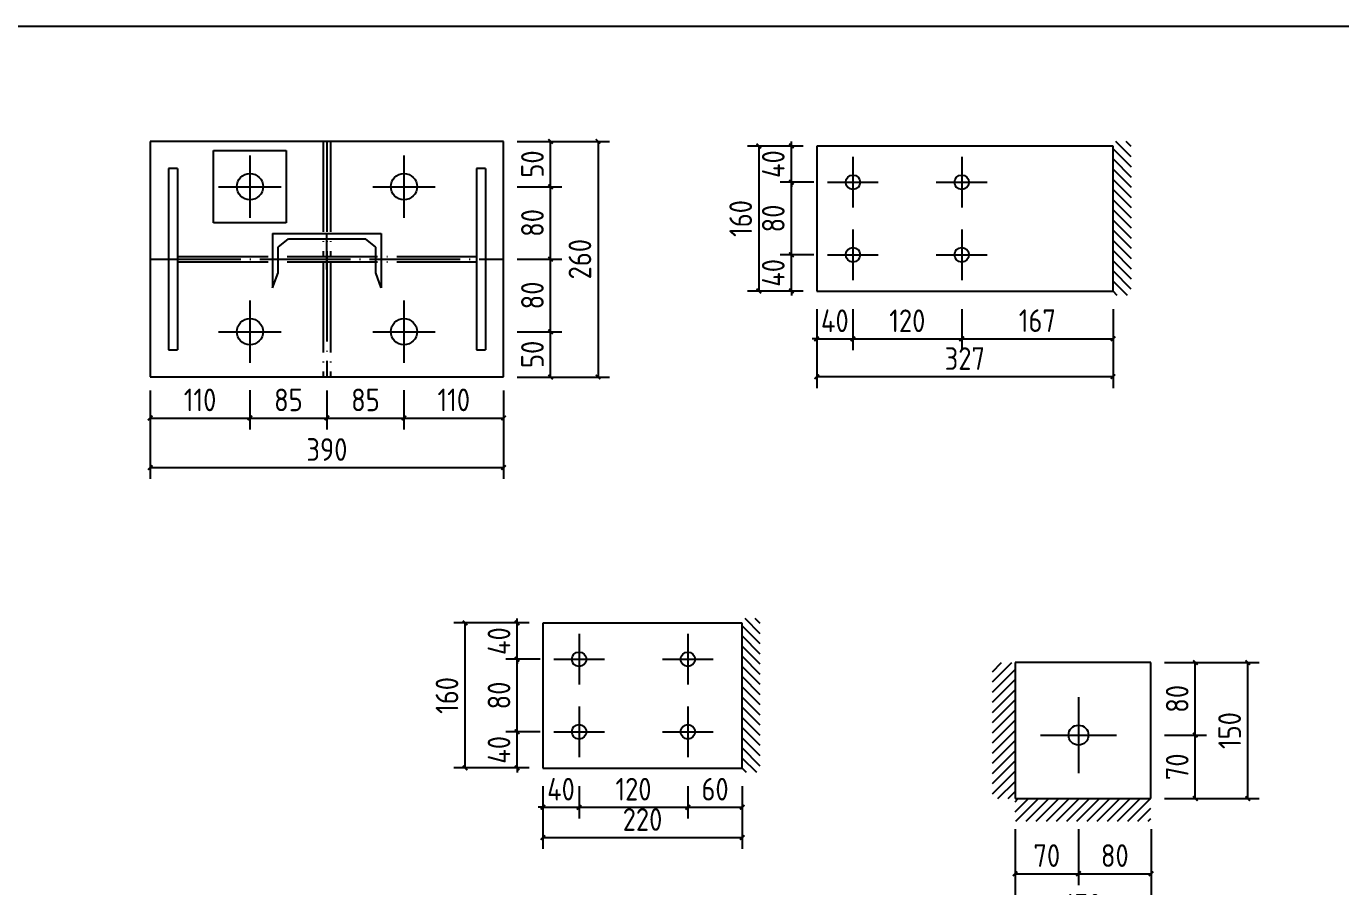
# Model space of a CAD drawing. Extents: x 810015 to 1451442, y -271755 to 145013.
# Drawn here: x 857057 to 886068, y 44864 to 63852 of the extents above; entities that cross this region are included whole.
import ezdxf

# ---------------------------------------------------------------- set-up
doc = ezdxf.new("R2010")
doc.units = 0
doc.header["$LTSCALE"] = 1000
doc.header["$MEASUREMENT"] = 0
doc.linetypes.add('DOTE', pattern=[2.42, 2, -0.2, 0.02, -0.2])
doc.styles.get("Standard").update_dxf_attribs({"font": 'gbenor.shx', "bigfont": 'gbcbig.shx'})
doc.dimstyles.get("Standard").update_dxf_attribs({"dimscale": 100, "dimtxt": 2.5, "dimasz": 1, "dimexe": 2.5, "dimexo": 3, "dimgap": 1.5, "dimtad": 1, "dimdec": 0, "dimzin": 0, "dimdsep": 46, "dimtxsty": 'Standard', "dimblk": 'ARCHTICK', "dimcen": 0.09, "dimadec": 0, "dimazin": 0, "dimtfac": 1, "dimtdec": 0, "dimtix": 1, "dimtmove": 2, "dimatfit": 3, "dimfxl": 1, "dimtolj": 1, "dimtzin": 0, "dimarcsym": 0})

# ---------------------------------------------------------------- blocks, each defined once
blk = doc.blocks.new('_ArchTick')
at = {"color": 0, "linetype": 'ByBlock', "const_width": 0.4}
blk.add_lwpolyline([(-0.5, -0.5), (0.5, 0.5)], dxfattribs=at)
blk = doc.blocks.new('*D981')
at = {"color": 0, "lineweight": -2}
for p, q in [((859792, 55812), (859792, 54957)), ((861992, 55812), (861992, 54957)), ((859792, 55207), (861992, 55207))]:
    blk.add_line(p, q, dxfattribs=at)
at = {"layer": 'Defpoints', "color": 0}
for p in [(859792, 56112), (861992, 56112), (861992, 55207)]:
    blk.add_point(p, dxfattribs=at)
at = {"color": 0, "lineweight": -2, "xscale": 100, "yscale": 100, "zscale": 100, "rotation": 180}
blk.add_blockref('_ArchTick', (859792, 55207), dxfattribs=at)
at = {"color": 0, "lineweight": -2, "xscale": 100, "yscale": 100, "zscale": 100}
blk.add_blockref('_ArchTick', (861992, 55207), dxfattribs=at)
at = {"color": 0, "insert": (860892, 55607), "char_height": 500, "attachment_point": 5}
blk.add_mtext('\\A1;110', dxfattribs=at)
blk = doc.blocks.new('*D982')
at = {"color": 0, "lineweight": -2}
for p, q in [((861992, 55822), (861992, 54957)), ((863692, 55812), (863692, 54957)), ((861992, 55207), (863692, 55207))]:
    blk.add_line(p, q, dxfattribs=at)
at = {"layer": 'Defpoints', "color": 0}
for p in [(861992, 56122), (863692, 56112), (863692, 55207)]:
    blk.add_point(p, dxfattribs=at)
at = {"color": 0, "lineweight": -2, "xscale": 100, "yscale": 100, "zscale": 100, "rotation": 180}
blk.add_blockref('_ArchTick', (861992, 55207), dxfattribs=at)
at = {"color": 0, "lineweight": -2, "xscale": 100, "yscale": 100, "zscale": 100}
blk.add_blockref('_ArchTick', (863692, 55207), dxfattribs=at)
at = {"color": 0, "insert": (862842, 55607), "char_height": 500, "attachment_point": 5}
blk.add_mtext('\\A1;85', dxfattribs=at)
blk = doc.blocks.new('*D983')
at = {"color": 0, "lineweight": -2}
for p, q in [((863692, 55812), (863692, 54957)), ((865392, 55822), (865392, 54957)), ((863692, 55207), (865392, 55207))]:
    blk.add_line(p, q, dxfattribs=at)
at = {"layer": 'Defpoints', "color": 0}
for p in [(863692, 56112), (865392, 56122), (865392, 55207)]:
    blk.add_point(p, dxfattribs=at)
at = {"color": 0, "lineweight": -2, "xscale": 100, "yscale": 100, "zscale": 100, "rotation": 180}
blk.add_blockref('_ArchTick', (863692, 55207), dxfattribs=at)
at = {"color": 0, "lineweight": -2, "xscale": 100, "yscale": 100, "zscale": 100}
blk.add_blockref('_ArchTick', (865392, 55207), dxfattribs=at)
at = {"color": 0, "insert": (864542, 55607), "char_height": 500, "attachment_point": 5}
blk.add_mtext('\\A1;85', dxfattribs=at)
blk = doc.blocks.new('*D984')
at = {"color": 0, "lineweight": -2}
for p, q in [((865392, 55812), (865392, 54957)), ((867592, 55812), (867592, 54957)), ((865392, 55207), (867592, 55207))]:
    blk.add_line(p, q, dxfattribs=at)
at = {"layer": 'Defpoints', "color": 0}
for p in [(865392, 56112), (867592, 56112), (867592, 55207)]:
    blk.add_point(p, dxfattribs=at)
at = {"color": 0, "lineweight": -2, "xscale": 100, "yscale": 100, "zscale": 100, "rotation": 180}
blk.add_blockref('_ArchTick', (865392, 55207), dxfattribs=at)
at = {"color": 0, "lineweight": -2, "xscale": 100, "yscale": 100, "zscale": 100}
blk.add_blockref('_ArchTick', (867592, 55207), dxfattribs=at)
at = {"color": 0, "insert": (866492, 55607), "char_height": 500, "attachment_point": 5}
blk.add_mtext('\\A1;110', dxfattribs=at)
blk = doc.blocks.new('*D276')
at = {"color": 0, "lineweight": -2}
for p, q in [((867892, 57112), (868878, 57112)), ((868628, 56112), (868628, 57112)), ((867892, 56112), (868878, 56112))]:
    blk.add_line(p, q, dxfattribs=at)
at = {"layer": 'Defpoints', "color": 0}
for p in [(867592, 57112), (868628, 57112), (867592, 56112)]:
    blk.add_point(p, dxfattribs=at)
at = {"color": 0, "lineweight": -2, "xscale": 100, "yscale": 100, "zscale": 100}
for p, rotation in [((868628, 57112), 90), ((868628, 56112), 270)]:
    blk.add_blockref('_ArchTick', p, dxfattribs=dict(at, rotation=rotation))
at = {"color": 0, "insert": (868228, 56612), "char_height": 500, "attachment_point": 5, "rotation": 90}
blk.add_mtext('\\A1;50', dxfattribs=at)
blk = doc.blocks.new('*D985')
at = {"color": 0, "lineweight": -2}
for p, q in [((867892, 58712), (868878, 58712)), ((868628, 57112), (868628, 58712)), ((867892, 57112), (868878, 57112))]:
    blk.add_line(p, q, dxfattribs=at)
at = {"layer": 'Defpoints', "color": 0}
for p in [(867592, 58712), (868628, 58712), (867592, 57112)]:
    blk.add_point(p, dxfattribs=at)
at = {"color": 0, "lineweight": -2, "xscale": 100, "yscale": 100, "zscale": 100}
for p, rotation in [((868628, 58712), 90), ((868628, 57112), 270)]:
    blk.add_blockref('_ArchTick', p, dxfattribs=dict(at, rotation=rotation))
at = {"color": 0, "insert": (868228, 57912), "char_height": 500, "attachment_point": 5, "rotation": 90}
blk.add_mtext('\\A1;80', dxfattribs=at)
blk = doc.blocks.new('*D986')
at = {"color": 0, "lineweight": -2}
for p, q in [((867892, 60312), (868878, 60312)), ((868628, 58712), (868628, 60312)), ((867892, 58712), (868878, 58712))]:
    blk.add_line(p, q, dxfattribs=at)
at = {"layer": 'Defpoints', "color": 0}
for p in [(867592, 60312), (868628, 60312), (867592, 58712)]:
    blk.add_point(p, dxfattribs=at)
at = {"color": 0, "lineweight": -2, "xscale": 100, "yscale": 100, "zscale": 100}
for p, rotation in [((868628, 60312), 90), ((868628, 58712), 270)]:
    blk.add_blockref('_ArchTick', p, dxfattribs=dict(at, rotation=rotation))
at = {"color": 0, "insert": (868228, 59512), "char_height": 500, "attachment_point": 5, "rotation": 90}
blk.add_mtext('\\A1;80', dxfattribs=at)
blk = doc.blocks.new('*D987')
at = {"color": 0, "lineweight": -2}
for p, q in [((867892, 61312), (868878, 61312)), ((868628, 60312), (868628, 61312)), ((867892, 60312), (868878, 60312))]:
    blk.add_line(p, q, dxfattribs=at)
at = {"layer": 'Defpoints', "color": 0}
for p in [(867592, 61312), (868628, 61312), (867592, 60312)]:
    blk.add_point(p, dxfattribs=at)
at = {"color": 0, "lineweight": -2, "xscale": 100, "yscale": 100, "zscale": 100}
for p, rotation in [((868628, 61312), 90), ((868628, 60312), 270)]:
    blk.add_blockref('_ArchTick', p, dxfattribs=dict(at, rotation=rotation))
at = {"color": 0, "insert": (868228, 60812), "char_height": 500, "attachment_point": 5, "rotation": 90}
blk.add_mtext('\\A1;50', dxfattribs=at)
blk = doc.blocks.new('*D277')
at = {"color": 0, "lineweight": -2}
for p, q in [((868458, 47084), (868458, 46366)), ((869258, 47084), (869258, 46366)), ((868458, 46616), (868358, 46616)), ((868458, 46616), (869258, 46616)), ((869258, 46616), (869358, 46616))]:
    blk.add_line(p, q, dxfattribs=at)
at = {"layer": 'Defpoints', "color": 0}
for p in [(868458, 47384), (869258, 47384), (869258, 46616)]:
    blk.add_point(p, dxfattribs=at)
at = {"color": 0, "lineweight": -2, "xscale": 100, "yscale": 100, "zscale": 100}
blk.add_blockref('_ArchTick', (868458, 46616), dxfattribs=at)
at = {"color": 0, "lineweight": -2, "xscale": 100, "yscale": 100, "zscale": 100, "rotation": 180}
blk.add_blockref('_ArchTick', (869258, 46616), dxfattribs=at)
at = {"color": 0, "insert": (868858, 47016), "char_height": 500, "attachment_point": 5}
blk.add_mtext('\\A1;40', dxfattribs=at)
blk = doc.blocks.new('*D278')
at = {"color": 0, "lineweight": -2}
for p, q in [((869258, 47084), (869258, 46366)), ((871658, 47084), (871658, 46366)), ((869258, 46616), (871658, 46616))]:
    blk.add_line(p, q, dxfattribs=at)
at = {"layer": 'Defpoints', "color": 0}
for p in [(869258, 47384), (871658, 47384), (871658, 46616)]:
    blk.add_point(p, dxfattribs=at)
at = {"color": 0, "lineweight": -2, "xscale": 100, "yscale": 100, "zscale": 100, "rotation": 180}
blk.add_blockref('_ArchTick', (869258, 46616), dxfattribs=at)
at = {"color": 0, "lineweight": -2, "xscale": 100, "yscale": 100, "zscale": 100}
blk.add_blockref('_ArchTick', (871658, 46616), dxfattribs=at)
at = {"color": 0, "insert": (870458, 47016), "char_height": 500, "attachment_point": 5}
blk.add_mtext('\\A1;120', dxfattribs=at)
blk = doc.blocks.new('*D279')
at = {"color": 0, "lineweight": -2}
for p, q in [((871658, 47084), (871658, 46366)), ((872858, 47084), (872858, 46366)), ((871658, 46616), (872858, 46616))]:
    blk.add_line(p, q, dxfattribs=at)
at = {"layer": 'Defpoints', "color": 0}
for p in [(871658, 47384), (872858, 47384), (872858, 46616)]:
    blk.add_point(p, dxfattribs=at)
at = {"color": 0, "lineweight": -2, "xscale": 100, "yscale": 100, "zscale": 100, "rotation": 180}
blk.add_blockref('_ArchTick', (871658, 46616), dxfattribs=at)
at = {"color": 0, "lineweight": -2, "xscale": 100, "yscale": 100, "zscale": 100}
blk.add_blockref('_ArchTick', (872858, 46616), dxfattribs=at)
at = {"color": 0, "insert": (872258, 47016), "char_height": 500, "attachment_point": 5}
blk.add_mtext('\\A1;60', dxfattribs=at)
blk = doc.blocks.new('*D280')
at = {"color": 0, "lineweight": -2}
for p, q in [((868458, 47084), (868458, 45697)), ((872858, 47084), (872858, 45697)), ((868458, 45947), (872858, 45947))]:
    blk.add_line(p, q, dxfattribs=at)
at = {"layer": 'Defpoints', "color": 0}
for p in [(868458, 47384), (872858, 47384), (872858, 45947)]:
    blk.add_point(p, dxfattribs=at)
at = {"color": 0, "lineweight": -2, "xscale": 100, "yscale": 100, "zscale": 100, "rotation": 180}
blk.add_blockref('_ArchTick', (868458, 45947), dxfattribs=at)
at = {"color": 0, "lineweight": -2, "xscale": 100, "yscale": 100, "zscale": 100}
blk.add_blockref('_ArchTick', (872858, 45947), dxfattribs=at)
at = {"color": 0, "insert": (870658, 46347), "char_height": 500, "attachment_point": 5}
blk.add_mtext('\\A1;220', dxfattribs=at)
blk = doc.blocks.new('*D281')
at = {"color": 0, "lineweight": -2}
for p, q in [((874502, 57610), (874502, 56703)), ((875302, 57610), (875302, 56703)), ((874502, 56953), (874402, 56953)), ((874502, 56953), (875302, 56953)), ((875302, 56953), (875402, 56953))]:
    blk.add_line(p, q, dxfattribs=at)
at = {"layer": 'Defpoints', "color": 0}
for p in [(874502, 57910), (875302, 57910), (875302, 56953)]:
    blk.add_point(p, dxfattribs=at)
at = {"color": 0, "lineweight": -2, "xscale": 100, "yscale": 100, "zscale": 100}
blk.add_blockref('_ArchTick', (874502, 56953), dxfattribs=at)
at = {"color": 0, "lineweight": -2, "xscale": 100, "yscale": 100, "zscale": 100, "rotation": 180}
blk.add_blockref('_ArchTick', (875302, 56953), dxfattribs=at)
at = {"color": 0, "insert": (874902, 57353), "char_height": 500, "attachment_point": 5}
blk.add_mtext('\\A1;40', dxfattribs=at)
blk = doc.blocks.new('*D282')
at = {"color": 0, "lineweight": -2}
for p, q in [((875302, 57610), (875302, 56703)), ((877702, 57610), (877702, 56703)), ((875302, 56953), (877702, 56953))]:
    blk.add_line(p, q, dxfattribs=at)
at = {"layer": 'Defpoints', "color": 0}
for p in [(875302, 57910), (877702, 57910), (877702, 56953)]:
    blk.add_point(p, dxfattribs=at)
at = {"color": 0, "lineweight": -2, "xscale": 100, "yscale": 100, "zscale": 100, "rotation": 180}
blk.add_blockref('_ArchTick', (875302, 56953), dxfattribs=at)
at = {"color": 0, "lineweight": -2, "xscale": 100, "yscale": 100, "zscale": 100}
blk.add_blockref('_ArchTick', (877702, 56953), dxfattribs=at)
at = {"color": 0, "insert": (876502, 57353), "char_height": 500, "attachment_point": 5}
blk.add_mtext('\\A1;120', dxfattribs=at)
blk = doc.blocks.new('*D283')
at = {"color": 0, "lineweight": -2}
for p, q in [((878881, 46133), (878881, 44901)), ((880281, 46133), (880281, 44901)), ((878881, 45151), (880281, 45151))]:
    blk.add_line(p, q, dxfattribs=at)
at = {"layer": 'Defpoints', "color": 0}
for p in [(878881, 46433), (880281, 46433), (880281, 45151)]:
    blk.add_point(p, dxfattribs=at)
at = {"color": 0, "lineweight": -2, "xscale": 100, "yscale": 100, "zscale": 100, "rotation": 180}
blk.add_blockref('_ArchTick', (878881, 45151), dxfattribs=at)
at = {"color": 0, "lineweight": -2, "xscale": 100, "yscale": 100, "zscale": 100}
blk.add_blockref('_ArchTick', (880281, 45151), dxfattribs=at)
at = {"color": 0, "insert": (879581, 45551), "char_height": 500, "attachment_point": 5}
blk.add_mtext('\\A1;70', dxfattribs=at)
blk = doc.blocks.new('*D284')
at = {"color": 0, "lineweight": -2}
for p, q in [((880281, 46133), (880281, 44901)), ((881881, 46133), (881881, 44901)), ((880281, 45151), (881881, 45151))]:
    blk.add_line(p, q, dxfattribs=at)
at = {"layer": 'Defpoints', "color": 0}
for p in [(880281, 46433), (881881, 46433), (881881, 45151)]:
    blk.add_point(p, dxfattribs=at)
at = {"color": 0, "lineweight": -2, "xscale": 100, "yscale": 100, "zscale": 100, "rotation": 180}
blk.add_blockref('_ArchTick', (880281, 45151), dxfattribs=at)
at = {"color": 0, "lineweight": -2, "xscale": 100, "yscale": 100, "zscale": 100}
blk.add_blockref('_ArchTick', (881881, 45151), dxfattribs=at)
at = {"color": 0, "insert": (881081, 45551), "char_height": 500, "attachment_point": 5}
blk.add_mtext('\\A1;80', dxfattribs=at)
blk = doc.blocks.new('*D285')
at = {"color": 0, "lineweight": -2}
for p, q in [((882181, 48210), (883109, 48210)), ((882859, 46810), (882859, 48210)), ((882181, 46810), (883109, 46810))]:
    blk.add_line(p, q, dxfattribs=at)
at = {"layer": 'Defpoints', "color": 0}
for p in [(881881, 48210), (882859, 48210), (881881, 46810)]:
    blk.add_point(p, dxfattribs=at)
at = {"color": 0, "lineweight": -2, "xscale": 100, "yscale": 100, "zscale": 100}
for p, rotation in [((882859, 48210), 90), ((882859, 46810), 270)]:
    blk.add_blockref('_ArchTick', p, dxfattribs=dict(at, rotation=rotation))
at = {"color": 0, "insert": (882459, 47510), "char_height": 500, "attachment_point": 5, "rotation": 90}
blk.add_mtext('\\A1;70', dxfattribs=at)
blk = doc.blocks.new('*D988')
at = {"color": 0, "lineweight": -2}
for p, q in [((882181, 49810), (883109, 49810)), ((882859, 48210), (882859, 49810)), ((882181, 48210), (883109, 48210))]:
    blk.add_line(p, q, dxfattribs=at)
at = {"layer": 'Defpoints', "color": 0}
for p in [(881881, 49810), (882859, 49810), (881881, 48210)]:
    blk.add_point(p, dxfattribs=at)
at = {"color": 0, "lineweight": -2, "xscale": 100, "yscale": 100, "zscale": 100}
for p, rotation in [((882859, 49810), 90), ((882859, 48210), 270)]:
    blk.add_blockref('_ArchTick', p, dxfattribs=dict(at, rotation=rotation))
at = {"color": 0, "insert": (882459, 49010), "char_height": 500, "attachment_point": 5, "rotation": 90}
blk.add_mtext('\\A1;80', dxfattribs=at)
blk = doc.blocks.new('*D286')
at = {"color": 0, "lineweight": -2}
for p, q in [((878881, 46133), (878881, 43805)), ((881881, 46133), (881881, 43805)), ((878881, 44055), (881881, 44055))]:
    blk.add_line(p, q, dxfattribs=at)
at = {"layer": 'Defpoints', "color": 0}
for p in [(878881, 46433), (881881, 46433), (881881, 44055)]:
    blk.add_point(p, dxfattribs=at)
at = {"color": 0, "lineweight": -2, "xscale": 100, "yscale": 100, "zscale": 100, "rotation": 180}
blk.add_blockref('_ArchTick', (878881, 44055), dxfattribs=at)
at = {"color": 0, "lineweight": -2, "xscale": 100, "yscale": 100, "zscale": 100}
blk.add_blockref('_ArchTick', (881881, 44055), dxfattribs=at)
at = {"color": 0, "insert": (880381, 44455), "char_height": 500, "attachment_point": 5}
blk.add_mtext('\\A1;150', dxfattribs=at)
blk = doc.blocks.new('*D287')
at = {"color": 0, "lineweight": -2}
for p, q in [((882181, 49810), (884266, 49810)), ((884016, 46810), (884016, 49810)), ((882181, 46810), (884266, 46810))]:
    blk.add_line(p, q, dxfattribs=at)
at = {"layer": 'Defpoints', "color": 0}
for p in [(881881, 49810), (884016, 49810), (881881, 46810)]:
    blk.add_point(p, dxfattribs=at)
at = {"color": 0, "lineweight": -2, "xscale": 100, "yscale": 100, "zscale": 100}
for p, rotation in [((884016, 49810), 90), ((884016, 46810), 270)]:
    blk.add_blockref('_ArchTick', p, dxfattribs=dict(at, rotation=rotation))
at = {"color": 0, "insert": (883616, 48310), "char_height": 500, "attachment_point": 5, "rotation": 90}
blk.add_mtext('\\A1;150', dxfattribs=at)
blk = doc.blocks.new('*D288')
at = {"color": 0, "lineweight": -2}
for p, q in [((877702, 57610), (877702, 56706)), ((881042, 57610), (881042, 56706)), ((877702, 56956), (881042, 56956))]:
    blk.add_line(p, q, dxfattribs=at)
at = {"layer": 'Defpoints', "color": 0}
for p in [(877702, 57910), (881042, 57910), (881042, 56956)]:
    blk.add_point(p, dxfattribs=at)
at = {"color": 0, "lineweight": -2, "xscale": 100, "yscale": 100, "zscale": 100, "rotation": 180}
blk.add_blockref('_ArchTick', (877702, 56956), dxfattribs=at)
at = {"color": 0, "lineweight": -2, "xscale": 100, "yscale": 100, "zscale": 100}
blk.add_blockref('_ArchTick', (881042, 56956), dxfattribs=at)
at = {"color": 0, "insert": (879372, 57356), "char_height": 500, "attachment_point": 5}
blk.add_mtext('\\A1;167', dxfattribs=at)
blk = doc.blocks.new('*D289')
at = {"color": 0, "lineweight": -2}
for p, q in [((874502, 57610), (874502, 55869)), ((881042, 57610), (881042, 55869)), ((881042, 56119), (874502, 56119))]:
    blk.add_line(p, q, dxfattribs=at)
at = {"layer": 'Defpoints', "color": 0}
for p in [(874502, 57910), (881042, 57910), (874502, 56119)]:
    blk.add_point(p, dxfattribs=at)
at = {"color": 0, "lineweight": -2, "xscale": 100, "yscale": 100, "zscale": 100, "rotation": 180}
blk.add_blockref('_ArchTick', (874502, 56119), dxfattribs=at)
at = {"color": 0, "lineweight": -2, "xscale": 100, "yscale": 100, "zscale": 100}
blk.add_blockref('_ArchTick', (881042, 56119), dxfattribs=at)
at = {"color": 0, "insert": (877772, 56519), "char_height": 500, "attachment_point": 5}
blk.add_mtext('\\A1;327', dxfattribs=at)
blk = doc.blocks.new('*D1086')
at = {"color": 0, "lineweight": -2}
for p, q in [((868398, 48284), (867640, 48284)), ((867890, 48284), (867890, 48384)), ((867890, 47484), (867890, 48284)), ((868158, 47484), (867640, 47484)), ((867890, 47484), (867890, 47384))]:
    blk.add_line(p, q, dxfattribs=at)
at = {"layer": 'Defpoints', "color": 0}
for p in [(867890, 48284), (868698, 48284), (868458, 47484)]:
    blk.add_point(p, dxfattribs=at)
at = {"color": 0, "lineweight": -2, "xscale": 100, "yscale": 100, "zscale": 100}
for p, rotation in [((867890, 48284), 270), ((867890, 47484), 90)]:
    blk.add_blockref('_ArchTick', p, dxfattribs=dict(at, rotation=rotation))
at = {"color": 0, "insert": (867490, 47884), "char_height": 500, "attachment_point": 5, "rotation": 90}
blk.add_mtext('\\A1;40', dxfattribs=at)
blk = doc.blocks.new('*D1087')
at = {"color": 0, "lineweight": -2}
for p, q in [((868398, 49884), (867640, 49884)), ((867890, 48284), (867890, 49884)), ((868398, 48284), (867640, 48284))]:
    blk.add_line(p, q, dxfattribs=at)
at = {"layer": 'Defpoints', "color": 0}
for p in [(867890, 49884), (868698, 49884), (868698, 48284)]:
    blk.add_point(p, dxfattribs=at)
at = {"color": 0, "lineweight": -2, "xscale": 100, "yscale": 100, "zscale": 100}
for p, rotation in [((867890, 49884), 90), ((867890, 48284), 270)]:
    blk.add_blockref('_ArchTick', p, dxfattribs=dict(at, rotation=rotation))
at = {"color": 0, "insert": (867490, 49084), "char_height": 500, "attachment_point": 5, "rotation": 90}
blk.add_mtext('\\A1;80', dxfattribs=at)
blk = doc.blocks.new('*D1088')
at = {"color": 0, "lineweight": -2}
for p, q in [((867890, 50684), (867890, 50784)), ((868158, 50684), (867640, 50684)), ((867890, 49884), (867890, 50684)), ((868398, 49884), (867640, 49884)), ((867890, 49884), (867890, 49784))]:
    blk.add_line(p, q, dxfattribs=at)
at = {"layer": 'Defpoints', "color": 0}
for p in [(867890, 50684), (868458, 50684), (868698, 49884)]:
    blk.add_point(p, dxfattribs=at)
at = {"color": 0, "lineweight": -2, "xscale": 100, "yscale": 100, "zscale": 100}
for p, rotation in [((867890, 50684), 270), ((867890, 49884), 90)]:
    blk.add_blockref('_ArchTick', p, dxfattribs=dict(at, rotation=rotation))
at = {"color": 0, "insert": (867490, 50284), "char_height": 500, "attachment_point": 5, "rotation": 90}
blk.add_mtext('\\A1;40', dxfattribs=at)
blk = doc.blocks.new('*D319')
at = {"color": 0, "lineweight": -2}
for p, q in [((868158, 50684), (866492, 50684)), ((866742, 47484), (866742, 50684)), ((868158, 47484), (866492, 47484))]:
    blk.add_line(p, q, dxfattribs=at)
at = {"layer": 'Defpoints', "color": 0}
for p in [(866742, 50684), (868458, 50684), (868458, 47484)]:
    blk.add_point(p, dxfattribs=at)
at = {"color": 0, "lineweight": -2, "xscale": 100, "yscale": 100, "zscale": 100}
for p, rotation in [((866742, 50684), 90), ((866742, 47484), 270)]:
    blk.add_blockref('_ArchTick', p, dxfattribs=dict(at, rotation=rotation))
at = {"color": 0, "insert": (866342, 49084), "char_height": 500, "attachment_point": 5, "rotation": 90}
blk.add_mtext('\\A1;160', dxfattribs=at)
blk = doc.blocks.new('*D1089')
at = {"color": 0, "lineweight": -2}
for p, q in [((873944, 58810), (873944, 58910)), ((874442, 58810), (873694, 58810)), ((873944, 58010), (873944, 58810)), ((874202, 58010), (873694, 58010)), ((873944, 58010), (873944, 57910))]:
    blk.add_line(p, q, dxfattribs=at)
at = {"layer": 'Defpoints', "color": 0}
for p in [(873944, 58810), (874742, 58810), (874502, 58010)]:
    blk.add_point(p, dxfattribs=at)
at = {"color": 0, "lineweight": -2, "xscale": 100, "yscale": 100, "zscale": 100}
for p, rotation in [((873944, 58810), 270), ((873944, 58010), 90)]:
    blk.add_blockref('_ArchTick', p, dxfattribs=dict(at, rotation=rotation))
at = {"color": 0, "insert": (873544, 58410), "char_height": 500, "attachment_point": 5, "rotation": 90}
blk.add_mtext('\\A1;40', dxfattribs=at)
blk = doc.blocks.new('*D1090')
at = {"color": 0, "lineweight": -2}
for p, q in [((874442, 60410), (873694, 60410)), ((873944, 58810), (873944, 60410)), ((874442, 58810), (873694, 58810))]:
    blk.add_line(p, q, dxfattribs=at)
at = {"layer": 'Defpoints', "color": 0}
for p in [(873944, 60410), (874742, 60410), (874742, 58810)]:
    blk.add_point(p, dxfattribs=at)
at = {"color": 0, "lineweight": -2, "xscale": 100, "yscale": 100, "zscale": 100}
for p, rotation in [((873944, 60410), 90), ((873944, 58810), 270)]:
    blk.add_blockref('_ArchTick', p, dxfattribs=dict(at, rotation=rotation))
at = {"color": 0, "insert": (873544, 59610), "char_height": 500, "attachment_point": 5, "rotation": 90}
blk.add_mtext('\\A1;80', dxfattribs=at)
blk = doc.blocks.new('*D1091')
at = {"color": 0, "lineweight": -2}
for p, q in [((873944, 61210), (873944, 61310)), ((874202, 61210), (873694, 61210)), ((873944, 60410), (873944, 61210)), ((874442, 60410), (873694, 60410)), ((873944, 60410), (873944, 60310))]:
    blk.add_line(p, q, dxfattribs=at)
at = {"layer": 'Defpoints', "color": 0}
for p in [(873944, 61210), (874502, 61210), (874742, 60410)]:
    blk.add_point(p, dxfattribs=at)
at = {"color": 0, "lineweight": -2, "xscale": 100, "yscale": 100, "zscale": 100}
for p, rotation in [((873944, 61210), 270), ((873944, 60410), 90)]:
    blk.add_blockref('_ArchTick', p, dxfattribs=dict(at, rotation=rotation))
at = {"color": 0, "insert": (873544, 60810), "char_height": 500, "attachment_point": 5, "rotation": 90}
blk.add_mtext('\\A1;40', dxfattribs=at)
blk = doc.blocks.new('*D1092')
at = {"color": 0, "lineweight": -2}
for p, q in [((874202, 61210), (872975, 61210)), ((873225, 61210), (873225, 58010)), ((874202, 58010), (872975, 58010))]:
    blk.add_line(p, q, dxfattribs=at)
at = {"layer": 'Defpoints', "color": 0}
for p in [(874502, 61210), (873225, 58010), (874502, 58010)]:
    blk.add_point(p, dxfattribs=at)
at = {"color": 0, "lineweight": -2, "xscale": 100, "yscale": 100, "zscale": 100}
for p, rotation in [((873225, 61210), 90), ((873225, 58010), 270)]:
    blk.add_blockref('_ArchTick', p, dxfattribs=dict(at, rotation=rotation))
at = {"color": 0, "insert": (872825, 59610), "char_height": 500, "attachment_point": 5, "rotation": 90}
blk.add_mtext('\\A1;160', dxfattribs=at)
blk = doc.blocks.new('*D420')
at = {"color": 0, "lineweight": -2}
for p, q in [((867892, 61312), (869926, 61312)), ((869676, 61312), (869676, 56112)), ((867892, 56112), (869926, 56112))]:
    blk.add_line(p, q, dxfattribs=at)
at = {"layer": 'Defpoints', "color": 0}
for p in [(867592, 61312), (867592, 56112), (869676, 56112)]:
    blk.add_point(p, dxfattribs=at)
at = {"color": 0, "lineweight": -2, "xscale": 100, "yscale": 100, "zscale": 100}
for p, rotation in [((869676, 61312), 90), ((869676, 56112), 270)]:
    blk.add_blockref('_ArchTick', p, dxfattribs=dict(at, rotation=rotation))
at = {"color": 0, "insert": (869276, 58712), "char_height": 500, "attachment_point": 5, "rotation": 90}
blk.add_mtext('\\A1;260', dxfattribs=at)
blk = doc.blocks.new('*D421')
at = {"color": 0, "lineweight": -2}
for p, q in [((859792, 55812), (859792, 53862)), ((867592, 55812), (867592, 53862)), ((859792, 54112), (867592, 54112))]:
    blk.add_line(p, q, dxfattribs=at)
at = {"layer": 'Defpoints', "color": 0}
for p in [(859792, 56112), (867592, 56112), (867592, 54112)]:
    blk.add_point(p, dxfattribs=at)
at = {"color": 0, "lineweight": -2, "xscale": 100, "yscale": 100, "zscale": 100, "rotation": 180}
blk.add_blockref('_ArchTick', (859792, 54112), dxfattribs=at)
at = {"color": 0, "lineweight": -2, "xscale": 100, "yscale": 100, "zscale": 100}
blk.add_blockref('_ArchTick', (867592, 54112), dxfattribs=at)
at = {"color": 0, "insert": (863692, 54512), "char_height": 500, "attachment_point": 5}
blk.add_mtext('\\A1;390', dxfattribs=at)

msp = doc.modelspace()

# ---------------------------------------------------------------- hatches: boundary and pattern name
h = msp.add_hatch()
h.set_pattern_fill('ANSI31', color=256, scale=100, style=0)
h.set_pattern_definition([(135, (3451314.7, -1096755.1), (112.2532015, 112.2532015), [])])
h.paths.add_polyline_path([(881442.1, 57909.6), (881042.1, 57909.6), (881042.1, 61309.6), (881442.1, 61309.6)])
h = msp.add_hatch()
h.set_pattern_fill('ANSI31', color=256, scale=100, style=0)
h.set_pattern_definition([(135, (3443130.33, -1107281.15), (112.2532015, 112.2532015), [])])
h.paths.add_polyline_path([(873257.7, 47383.5), (872857.7, 47383.5), (872857.7, 50783.5), (873257.7, 50783.5)])
h = msp.add_hatch()
h.set_pattern_fill('ANSI31', color=256, scale=100, style=0)
h.set_pattern_definition([(45, (745278.73, -4018.59), (-112.2532, 112.2532), [])])
h.paths.add_polyline_path([(878880.6, 49809.6), (878380.6, 49809.6), (878380.6, 46809.6), (878880.6, 46809.6)])
h.paths.add_polyline_path([(881880.6, 46809.6), (878880.6, 46809.6), (878880.6, 46309.6), (881880.6, 46309.6)])

# ---------------------------------------------------------------- linework, layer by layer
at = {"color": 2}
for p, q in [((867592, 61312.4), (859792, 61312.4)), ((859792, 61312.4), (859792, 56112.4)), ((867592, 56112.4), (867592, 61312.4)), ((861192, 59512.4), (861192, 61112.4)), ((861192, 61112.4), (862792, 61112.4)), ((862792, 61112.4), (862792, 59512.4)), ((874502.1, 61209.6), (874502.1, 58009.6)), ((881042.1, 61209.6), (874502.1, 61209.6)), ((881042.1, 58004.6), (881042.1, 61209.6)), ((861992, 59512.4), (861192, 59512.4)), ((862792, 59512.4), (861992, 59512.4)), ((874502.1, 58009.6), (881042.1, 58009.6)), ((859792, 56112.4), (867592, 56112.4)), ((872857.7, 50683.5), (868457.7, 50683.5)), ((868457.7, 50683.5), (868457.7, 47483.5)), ((872857.7, 47478.6), (872857.7, 50683.5)), ((878880.6, 49809.6), (878880.6, 46809.6)), ((881880.6, 49809.6), (878880.6, 49809.6)), ((881880.6, 46809.6), (881880.6, 49809.6)), ((868457.7, 47483.5), (872857.7, 47483.5)), ((878880.6, 46809.6), (881880.6, 46809.6))]:
    msp.add_line(p, q, dxfattribs=at)
at = {"color": 2, "linetype": 'DOTE'}
for p, q in [((863612, 61312.4), (863612, 58772.4)), ((863772, 61312.4), (863772, 58772.4)), ((863612, 58652.4), (863612, 56112.4)), ((863772, 58652.4), (863772, 56112.4))]:
    msp.add_line(p, q, dxfattribs=at)
at = {"color": 1, "linetype": 'DOTE'}
for p, q in [((863692, 61312.4), (863692, 56112.4)), ((859792, 58712.4), (867592, 58712.4))]:
    msp.add_line(p, q, dxfattribs=at)
at = {"linetype": 'DOTE'}
for p, q in [((861992, 61002.4), (861992, 59622.4)), ((865392, 61002.4), (865392, 59622.4)), ((861302, 60312.4), (862682, 60312.4)), ((864702, 60312.4), (866082, 60312.4)), ((861992, 57802.4), (861992, 56422.4)), ((865392, 57802.4), (865392, 56422.4)), ((861302, 57112.4), (862682, 57112.4)), ((864702, 57112.4), (866082, 57112.4))]:
    msp.add_line(p, q, dxfattribs=at)
for p, q in [((875302.1, 60969.6), (875302.1, 59849.6)), ((877702.1, 60969.6), (877702.1, 59849.6)), ((874742.1, 60409.6), (875862.1, 60409.6)), ((877142.1, 60409.6), (878262.1, 60409.6)), ((875302.1, 59369.6), (875302.1, 58249.6)), ((877702.1, 59369.6), (877702.1, 58249.6)), ((874742.1, 58809.6), (875862.1, 58809.6)), ((877142.1, 58809.6), (878262.1, 58809.6)), ((869257.7, 50443.5), (869257.7, 49323.5)), ((871657.7, 50443.5), (871657.7, 49323.5)), ((868697.7, 49883.5), (869817.7, 49883.5)), ((871097.7, 49883.5), (872217.7, 49883.5)), ((880280.6, 49049.6), (880280.6, 47369.6)), ((869257.7, 48843.5), (869257.7, 47723.5)), ((871657.7, 48843.5), (871657.7, 47723.5)), ((868697.7, 48283.5), (869817.7, 48283.5)), ((871097.7, 48283.5), (872217.7, 48283.5)), ((879440.6, 48209.6), (881120.6, 48209.6))]:
    msp.add_line(p, q)
at = {"color": 4}
for p, q in [((860392, 60712.4), (860192, 60712.4)), ((860192, 60712.4), (860192, 56712.4)), ((860392, 60712.4), (860392, 56712.4)), ((867192, 60712.4), (866992, 60712.4)), ((866992, 60712.4), (866992, 56712.4)), ((867192, 60712.4), (867192, 56712.4)), ((860192, 56712.4), (860392, 56712.4)), ((866992, 56712.4), (867192, 56712.4))]:
    msp.add_line(p, q, dxfattribs=at)
at = {"color": 1}
for p, q in [((862492, 59281.4), (862492, 58081.4)), ((862492, 59281.4), (864892, 59281.4)), ((863692, 58801.4), (863692, 59281.4)), ((863692, 59281.4), (864272.7, 59281.4)), ((863692, 58481.4), (863692, 59281.4)), ((863692, 58481.4), (863692, 59281.4)), ((863692, 58481.4), (863692, 59281.4)), ((863692, 58481.4), (863692, 59281.4)), ((864892, 59281.4), (864892, 58081.4)), ((864892, 59281.4), (864892, 58081.4)), ((862615.3, 58977.9), (862843.2, 59161.4)), ((862615.3, 58681.4), (862615.3, 58977.9)), ((862843.2, 59161.4), (864540.7, 59161.4)), ((863692, 59005.7), (863692, 59005.7)), ((863692, 59005.7), (863692, 59005.7)), ((863692, 59005.7), (863692, 59005.7)), ((863692, 59005.7), (863692, 59005.7)), ((864768.7, 58977.9), (864540.7, 59161.4)), ((864768.7, 58681.4), (864768.7, 58977.9)), ((862615.3, 58408.4), (862615.3, 58681.4)), ((863692, 58481.4), (863692, 58881.4)), ((863692, 58481.4), (863692, 58881.4)), ((863692, 58481.4), (863692, 58881.4)), ((863692, 58481.4), (863692, 58881.4)), ((864768.7, 58408.4), (864768.7, 58681.4)), ((862492, 58081.4), (862615.3, 58408.4)), ((864892, 58081.4), (864768.7, 58408.4))]:
    msp.add_line(p, q, dxfattribs=at)
at = {"color": 4, "linetype": 'DOTE'}
for p, q in [((860392, 58772.4), (866992, 58772.4)), ((860392, 58652.4), (866992, 58652.4))]:
    msp.add_line(p, q, dxfattribs=at)
msp.add_lwpolyline([(832304.7, 63851.7), (886905.7, 63851.7), (886905.7, 21886.5), (832304.7, 21886.5)], close=True)
for centre, radius in [((861992, 60312.4), 290), ((865392, 60312.4), 290), ((875302.1, 60409.6), 160), ((877702.1, 60409.6), 160), ((875302.1, 58809.6), 160), ((877702.1, 58809.6), 160), ((861992, 57112.4), 290), ((865392, 57112.4), 290), ((869257.7, 49883.5), 160), ((871657.7, 49883.5), 160), ((869257.7, 48283.5), 160), ((871657.7, 48283.5), 160)]:
    msp.add_circle(centre, radius)
at = {"color": 0}
msp.add_circle((880280.6, 48209.6), 220, dxfattribs=at)

# ---------------------------------------------------------------- dimensions: what is measured, and where the dimension line sits
at = {"color": 3}
for base, p1, p2, picture, middle in [((868627.9, 61312.4), (867592, 60312.4), (867592, 61312.4), '*D987', (868227.9, 60812.4)), ((869676, 56112.4), (867592, 61312.4), (867592, 56112.4), '*D420', (869276, 58712.4)), ((873225.5, 58009.6), (874502.1, 61209.6), (874502.1, 58009.6), '*D1092', (872825.5, 59609.6)), ((873944.4, 61209.6), (874742.1, 60409.6), (874502.1, 61209.6), '*D1091', (873544.4, 60809.6)), ((868627.9, 60312.4), (867592, 58712.4), (867592, 60312.4), '*D986', (868227.9, 59512.4)), ((873944.4, 60409.6), (874742.1, 58809.6), (874742.1, 60409.6), '*D1090', (873544.4, 59609.6)), ((873944.4, 58809.6), (874502.1, 58009.6), (874742.1, 58809.6), '*D1089', (873544.4, 58409.6)), ((868627.9, 58712.4), (867592, 57112.4), (867592, 58712.4), '*D985', (868227.9, 57912.4)), ((868627.9, 57112.4), (867592, 56112.4), (867592, 57112.4), '*D276', (868227.9, 56612.4)), ((867890.2, 50683.5), (868697.7, 49883.5), (868457.7, 50683.5), '*D1088', (867490.2, 50283.5)), ((866742.1, 50683.5), (868457.7, 47483.5), (868457.7, 50683.5), '*D319', (866342.1, 49083.5)), ((867890.2, 49883.5), (868697.7, 48283.5), (868697.7, 49883.5), '*D1087', (867490.2, 49083.5)), ((882858.6, 49809.6), (881880.6, 48209.6), (881880.6, 49809.6), '*D988', (882458.6, 49009.6)), ((884016.3, 49809.6), (881880.6, 46809.6), (881880.6, 49809.6), '*D287', (883616.3, 48309.6)), ((867890.2, 48283.5), (868457.7, 47483.5), (868697.7, 48283.5), '*D1086', (867490.2, 47883.5)), ((882858.6, 48209.6), (881880.6, 46809.6), (881880.6, 48209.6), '*D285', (882458.6, 47509.6))]:
    dim = msp.add_linear_dim(base=base, p1=p1, p2=p2, angle=90, dimstyle='Standard', override={"dimtxt": 5, "dimlfac": 0.05}, dxfattribs=at)
    dim.commit()
    dim.dimension.update_dxf_attribs({"geometry": picture, "text_midpoint": middle})
for base, p1, p2, picture, middle in [((875302.1, 56952.8), (874502.1, 57909.6), (875302.1, 57909.6), '*D281', (874902.1, 57352.8)), ((874502.1, 56119.3), (881042.1, 57909.6), (874502.1, 57909.6), '*D289', (877772.1, 56519.3)), ((877702.1, 56952.8), (875302.1, 57909.6), (877702.1, 57909.6), '*D282', (876502.1, 57352.8)), ((881042.1, 56955.6), (877702.1, 57909.6), (881042.1, 57909.6), '*D288', (879372.1, 57355.6)), ((861992, 55207.2), (859792, 56112.4), (861992, 56112.4), '*D981', (860892, 55607.2)), ((867592, 54112), (859792, 56112.4), (867592, 56112.4), '*D421', (863692, 54512)), ((863692, 55207.2), (861992, 56122.4), (863692, 56112.4), '*D982', (862842, 55607.2)), ((865392, 55207.2), (863692, 56112.4), (865392, 56122.4), '*D983', (864542, 55607.2)), ((867592, 55207.2), (865392, 56112.4), (867592, 56112.4), '*D984', (866492, 55607.2)), ((869257.7, 46616.4), (868457.7, 47383.5), (869257.7, 47383.5), '*D277', (868857.7, 47016.4)), ((872857.7, 45946.5), (868457.7, 47383.5), (872857.7, 47383.5), '*D280', (870657.7, 46346.5)), ((871657.7, 46616.4), (869257.7, 47383.5), (871657.7, 47383.5), '*D278', (870457.7, 47016.4)), ((872857.7, 46616.4), (871657.7, 47383.5), (872857.7, 47383.5), '*D279', (872257.7, 47016.4)), ((880280.6, 45151.4), (878880.6, 46433.4), (880280.6, 46433.4), '*D283', (879580.6, 45551.4)), ((881880.6, 44055.4), (878880.6, 46433.4), (881880.6, 46433.4), '*D286', (880380.6, 44455.4)), ((881880.6, 45151.4), (880280.6, 46433.4), (881880.6, 46433.4), '*D284', (881080.6, 45551.4))]:
    dim = msp.add_linear_dim(base=base, p1=p1, p2=p2, dimstyle='Standard', override={"dimtxt": 5, "dimlfac": 0.05}, dxfattribs=at)
    dim.commit()
    dim.dimension.update_dxf_attribs({"geometry": picture, "text_midpoint": middle})

doc.saveas('drawing.dxf')
